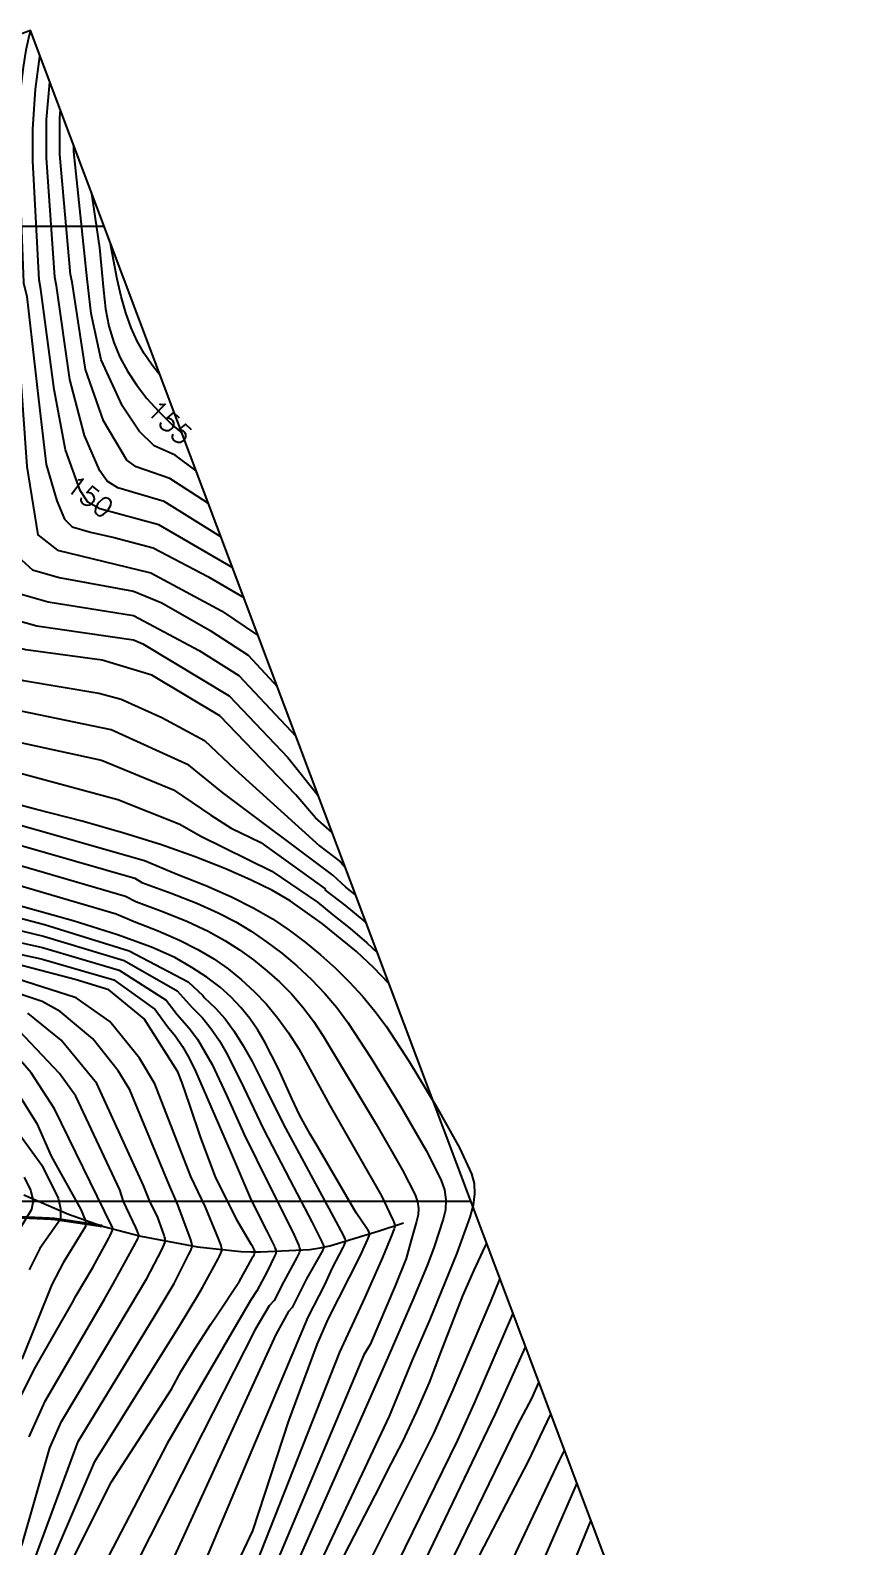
# Model space of a CAD drawing. Extents: x 217521 to 218543, y 254603 to 255798.
# Drawn here: x 217903.7 to 217988.4, y 255410.5 to 255566.1 of the extents above; entities that cross this region are included whole.
import ezdxf
from ezdxf.enums import TextEntityAlignment as Align

# ---------------------------------------------------------------- set-up
doc = ezdxf.new("R2010")
doc.units = 0
doc.header["$LTSCALE"] = 12
doc.header["$MEASUREMENT"] = 0
for name, color, linetype in [('BA003', 166, 'CONTINUOUS'), ('CA0011', 42, 'CONTINUOUS'), ('CAA001', 252, 'CONTINUOUS'), ('CAA002', 251, 'CONTINUOUS'), ('CV-GRID-BORD', 4, 'CONTINUOUS'), ('CV-GRID-LINE', 1, 'CONTINUOUS'), ('ZD002', 29, 'CONTINUOUS')]:
    doc.layers.add(name, color=color, linetype=linetype)
doc.styles.add('GHS', font='ROMANS', dxfattribs={"bigfont": 'WHGTXT.SHX'})

msp = doc.modelspace()

# ---------------------------------------------------------------- linework, layer by layer
at = {"layer": 'BA003', "ltscale": 8, "const_width": 0.3, "elevation": -159}
msp.add_lwpolyline([(217911.08, 255443.42), (217906.08, 255444.16), (217902.16, 255444.34), (217898.88, 255443.87), (217896.88, 255444.19), (217896, 255444.7), (217893.3, 255446.43), (217891.04, 255446.85), (217888.02, 255446.32), (217885.76, 255445.49), (217883.58, 255444.66), (217882.03, 255443.53), (217880.65, 255442.61)], dxfattribs=at)
at = {"layer": 'BA003', "elevation": -159}
msp.add_lwpolyline([(217903, 255446.61), (217907.6, 255444.63), (217911.08, 255443.42), (217915, 255442.37), (217920.83, 255441.28), (217925.25, 255440.81), (217926.28, 255440.77), (217927.29, 255440.77), (217932.36, 255441.02), (217933.4, 255441.17), (217934.39, 255441.4), (217939.44, 255442.93), (217941.96, 255443.76)], dxfattribs=at)
at = {"layer": 'CAA001'}
for points, elevation in [([(217903.71, 255566.01), (217903.57, 255565.55), (217903.23, 255564.03), (217902.94, 255562.28), (217902.7, 255560.31), (217902.44, 255556.2), (217902.44, 255554.44), (217902.99, 255540.17), (217903.33, 255538.76), (217904.5, 255528.22), (217905.31, 255521.53), (217906.38, 255517.79), (217907.18, 255515.92), (217907.98, 255515.12), (217909.85, 255514.58), (217912.26, 255514.05), (217916.27, 255512.98), (217921.89, 255510.04), (217925.58, 255507.87)], -9), ([(217934.64, 255483.78), (217932.94, 255485.3), (217930.9, 255487.63), (217923.11, 255495.74), (217916.13, 255499.92), (217911.05, 255501.47), (217903.21, 255502.53), (217897.58, 255503.89), (217895.02, 255505.94), (217893.48, 255507.47), (217893.48, 255508.32), (217893.31, 255508.5), (217893.31, 255509.01), (217893.31, 255510.03), (217893.48, 255512.08), (217895.02, 255517.54), (217897.05, 255529.65), (217896.18, 255536.6), (217895, 255543.22), (217893.91, 255546.98), (217892.22, 255558.91), (217892.25, 255560.75), (217892.35, 255562.26)], -14), ([(217909.92, 255549.5), (217910.02, 255548.83), (217910.77, 255543.76), (217911.19, 255539.41), (217911.39, 255537.49), (217911.74, 255535.7), (217912.23, 255534.04), (217912.87, 255532.52), (217913.65, 255531.08), (217914.57, 255529.68), (217915.63, 255528.3), (217916.84, 255526.95), (217918.25, 255525.57), (217919.24, 255524.72)], -4), ([(217940.47, 255468.27), (217938.87, 255469.94), (217937.12, 255471.56), (217933.65, 255474.42), (217930.33, 255476.76), (217928.5, 255477.82), (217926.27, 255478.93), (217923.63, 255480.09), (217920.59, 255481.29), (217917.13, 255482.52), (217913.26, 255483.73), (217908.99, 255484.94), (217904.31, 255486.15), (217899.76, 255487.32)], -19), ([(217922.36, 255403.4), (217926.5, 255412.15), (217930.18, 255423.43), (217930.86, 255425.28), (217933.1, 255431.26), (217934.21, 255433.86), (217937.49, 255440.32), (217938.29, 255442.09), (217938.35, 255442.24), (217938.42, 255442.42), (217938.46, 255442.53), (217938.47, 255442.6), (217938.48, 255442.64), (217938.46, 255442.69), (217938.44, 255442.76), (217938.39, 255442.86), (217938.29, 255443.02), (217938.2, 255443.16), (217937.11, 255444.78), (217933.09, 255451.64), (217932.37, 255452.83), (217931.31, 255454.76), (217930.5, 255456.49), (217929.12, 255459.56), (217927.74, 255462.27), (217927.01, 255463.51), (217926.18, 255464.69), (217925.27, 255465.82), (217924.27, 255466.88), (217923.13, 255467.91), (217921.78, 255468.93), (217920.23, 255469.94), (217918.49, 255470.95), (217916.1, 255472.03), (217912.63, 255473.28), (217908.07, 255474.71), (217902.44, 255476.3)], -24), ([(217907.1, 255407.43), (217911.99, 255417.2), (217918.14, 255426.68), (217919.15, 255428.54), (217920.5, 255430.76), (217922.2, 255433.35), (217922.83, 255434.33), (217925.12, 255437.77), (217926.4, 255440.05), (217926.5, 255440.25), (217926.62, 255440.48), (217926.67, 255440.62), (217926.71, 255440.71), (217926.73, 255440.77), (217926.7, 255440.84), (217926.67, 255440.93), (217926.61, 255441.07), (217926.48, 255441.3), (217926.37, 255441.5), (217924.98, 255443.81), (217924.88, 255443.98), (217922.67, 255448.45), (217921.17, 255452.46), (217920.04, 255455.8), (217919.25, 255458.12), (217918.8, 255459.22), (217915.34, 255464.67), (217911.73, 255467.66), (217908.27, 255468.72), (217901.09, 255470.58)], -29), ([(217902.76, 255426.12), (217904.22, 255428.93), (217906.12, 255432.29), (217908.01, 255435.58), (217908.39, 255436.3), (217910.09, 255439.18), (217911.73, 255442.19), (217911.86, 255442.45), (217912.01, 255442.75), (217912.08, 255442.93), (217912.12, 255443.05), (217912.15, 255443.14), (217912.14, 255443.17), (217912.12, 255443.21), (217912.09, 255443.28), (217912.04, 255443.39), (217911.99, 255443.48), (217906.14, 255455.43), (217903.75, 255459.15), (217900.03, 255463.41)], -34), ([(217932.73, 255403.53), (217939.54, 255416.76), (217940.32, 255418.32), (217941.88, 255421.31), (217943.3, 255424.32), (217944.61, 255427.37), (217945.79, 255430.45), (217948.04, 255436.26), (217949.19, 255438.88), (217950.34, 255441.32), (217950.49, 255441.64)], -19), ([(217949.75, 255409.63), (217954.83, 255419.43), (217955.96, 255421.85), (217957.07, 255424.13)], -14)]:
    msp.add_lwpolyline(points, dxfattribs=dict(at, elevation=elevation))
at = {"layer": 'CAA002'}
for points, elevation in [([(217899.39, 255564.91), (217899.14, 255563.88), (217898.88, 255562.39), (217898.7, 255560.69), (217898.36, 255556.86), (217898.35, 255556.75), (217900.04, 255540.88), (217901.35, 255528.82), (217901.31, 255520.76), (217901.68, 255517.7), (217901.35, 255515.54), (217901.7, 255512.71), (217903.91, 255510.72), (217906.63, 255509.92), (217914.27, 255508.52), (217917.16, 255507.32), (217922.13, 255504.49), (217926.01, 255501.96), (217929.02, 255498.73)], -11), ([(217901.74, 255565.79), (217901.43, 255564.72), (217901.14, 255563.4), (217900.74, 255560.32), (217900.44, 255556.86), (217900.4, 255556.04), (217901.54, 255541.44), (217901.65, 255539.55), (217902.45, 255533.41), (217903.33, 255521.33), (217904.44, 255514.31), (217906.46, 255512.73), (217916.03, 255510.4), (217923.27, 255506.52), (217926.98, 255504.03), (217927.05, 255503.95)], -10), ([(217894.79, 255563.18), (217894.62, 255561.88), (217894.48, 255559.96), (217894.56, 255556.86), (217894.94, 255553.24), (217897.21, 255539.85), (217898.07, 255533.2), (217898.24, 255528.94), (217897.18, 255517.96), (217896.07, 255512.21), (217896.22, 255509.5), (217896.84, 255508.55), (217899.95, 255506.22), (217904.35, 255504.99), (217914.27, 255503.54), (217915.23, 255503.14), (217924.08, 255497.81), (217930.1, 255491.47), (217933.21, 255487.58)], -13), ([(217897.08, 255564.04), (217896.86, 255562.82), (217896.66, 255561.05), (217896.54, 255559.05), (217896.39, 255556.86), (217898.68, 255540.39), (217899.79, 255528.88), (217899.39, 255517.42), (217898.78, 255514.52), (217898.96, 255511.11), (217900.81, 255509.16), (217901.93, 255508.47), (217905.49, 255507.45), (217914.27, 255506.03), (217920.98, 255502.46), (217925.05, 255499.89), (217930.94, 255493.61)], -12), ([(217924.43, 255510.93), (217916.84, 255515.35), (217910.79, 255516.99), (217909.57, 255517.67), (217908.79, 255518.87), (217907.27, 255523.02), (217906.11, 255529.23), (217904.74, 255539.48), (217904.59, 255540.45), (217903.92, 255552.68), (217903.94, 255555.93), (217904.19, 255560), (217904.64, 255563.36), (217904.66, 255563.49)], -8), ([(217937.05, 255477.36), (217936.04, 255478.16), (217934.71, 255479.4), (217923.39, 255487.87), (217919.95, 255490.69), (217911.97, 255494.32), (217902.74, 255496.21), (217895.08, 255498.34), (217890.62, 255501.12), (217888.33, 255503.41), (217887.32, 255504.98), (217886.7, 255507.92), (217886.73, 255510.72), (217888.6, 255523.77), (217888.99, 255528.05), (217888.94, 255533.64), (217888.66, 255538.81), (217886.88, 255550.92), (217886.64, 255554.9), (217887.4, 255560.4)], -16), ([(217890.09, 255561.41), (217889.5, 255558.07), (217889.53, 255556.16), (217891.05, 255545.04), (217891.96, 255540.89), (217892.78, 255533.38), (217892.84, 255528.53), (217892.31, 255523.68), (217890.07, 255510.89), (217890, 255508.21), (217890.4, 255506.23), (217892.82, 255503.53), (217896.33, 255501.12), (217902.97, 255499.37), (217910.71, 255498.08), (217912.98, 255497.44), (217917.18, 255495.58), (217921.53, 255493.22), (217924.65, 255490.29), (217933.34, 255482.43), (217935.49, 255480.77), (217935.98, 255480.21), (217935.98, 255480.21)], -15), ([(217923.23, 255514.11), (217917.4, 255517.72), (217912.65, 255519.14), (217911.57, 255519.81), (217910.8, 255520.89), (217909.22, 255524.51), (217907.72, 255530.24), (217906.36, 255539.85), (217906.19, 255540.74), (217905.32, 255552.99), (217905.34, 255553.2), (217905.34, 255556.9), (217905.66, 255560.73), (217905.67, 255560.8)], -7), ([(217882.11, 255558.41), (217880.84, 255552.38), (217880.69, 255548.89), (217881.27, 255534.16), (217881.16, 255523.95), (217880.05, 255509.05), (217880.46, 255504.49), (217881.16, 255502.48), (217882.19, 255500.64), (217884.81, 255497.59), (217887.3, 255495.55), (217890.44, 255493.81), (217894.91, 255491.96), (217912.64, 255487.15), (217919.02, 255484.63), (217921.08, 255483.45), (217928.43, 255479.83), (217933.12, 255476.62), (217934.69, 255475.33), (217936.48, 255473.92), (217938.19, 255472.45), (217939.28, 255471.44)], -18), ([(217884.79, 255559.41), (217883.74, 255553.64), (217883.79, 255549.9), (217884.7, 255542.84), (217885.11, 255533.9), (217884.88, 255523.86), (217883.37, 255509.94), (217883.45, 255507.02), (217884.24, 255503.73), (217885.75, 255501.38), (217888.42, 255498.71), (217893.82, 255495.57), (217902.51, 255493.05), (217910.96, 255491.19), (217918.36, 255488.17), (217922.18, 255485.56), (217924.29, 255484.23), (217927.33, 255482.76), (217933.91, 255478), (217933.92, 255477.85), (217935.92, 255476.32), (217937.87, 255474.72), (217938.14, 255474.48)], -17), ([(217921.94, 255517.54), (217917.97, 255520.1), (217914.52, 255521.28), (217913.56, 255521.96), (217911.18, 255526), (217909.33, 255531.25), (217907.98, 255540.22), (217907.79, 255541.02), (217906.71, 255553.3), (217906.71, 255557.06), (217906.76, 255557.92)], -6), ([(217920.7, 255520.86), (217918.53, 255522.47), (217916.39, 255523.43), (217914.83, 255524.93), (217913.14, 255527.5), (217910.94, 255532.27), (217909.92, 255537.02), (217909.51, 255540.56), (217908.13, 255553.61), (217908.13, 255554.27)], -5), ([(217917.03, 255530.6), (217916.16, 255531.71), (217915.36, 255532.9), (217914.65, 255534.17), (217914.02, 255535.55), (217913.47, 255537.07), (217912.99, 255538.74), (217912.59, 255540.54), (217911.88, 255544.31)], -3), ([(217893.53, 255487.14), (217915.37, 255480.91), (217918.65, 255479.53), (217921.67, 255478.34), (217924.32, 255477.18), (217926.61, 255476.03), (217928.52, 255474.91), (217930.22, 255473.77), (217931.86, 255472.54), (217933.44, 255471.24), (217934.97, 255469.86), (217936.42, 255468.42), (217937.77, 255466.95), (217939.01, 255465.45), (217940.16, 255463.91), (217942.53, 255460.3), (217945.29, 255455.72), (217947.68, 255451.45), (217948.94, 255448.77), (217949.19, 255447.79), (217949.24, 255446.72), (217949.09, 255445.57), (217948.74, 255444.32), (217947.43, 255440.65), (217944.66, 255433.85), (217942.85, 255429.65), (217940.47, 255423.91), (217928.8, 255399.1)], -20), ([(217892.82, 255485.3), (217914.4, 255479.09), (217915.1, 255478.64), (217918.13, 255477.56), (217920.75, 255476.53), (217922.95, 255475.55), (217924.74, 255474.62), (217926.32, 255473.65), (217927.89, 255472.58), (217929.46, 255471.39), (217931.01, 255470.09), (217932.51, 255468.71), (217933.88, 255467.28), (217935.12, 255465.82), (217936.25, 255464.3), (217938.65, 255460.64), (217941.62, 255455.79), (217944.28, 255451.17), (217945.78, 255448.2), (217946.14, 255447.13), (217946.3, 255446.1), (217946.26, 255445.09), (217946.02, 255444.11), (217945.1, 255441.29), (217944.45, 255439.54), (217943, 255436.1), (217940.34, 255429.93), (217925.62, 255396.62)], -21), ([(217892.11, 255483.47), (217913.44, 255477.26), (217914.49, 255476.7), (217917.33, 255475.66), (217919.8, 255474.65), (217921.9, 255473.67), (217923.62, 255472.72), (217925.12, 255471.74), (217926.56, 255470.71), (217927.92, 255469.61), (217929.22, 255468.46), (217930.45, 255467.22), (217931.62, 255465.87), (217932.72, 255464.42), (217933.75, 255462.87), (217939.14, 255453.86), (217941.84, 255449.15), (217943.14, 255446.63), (217943.38, 255445.92), (217943.48, 255445.23), (217943.46, 255444.56), (217943.3, 255443.9), (217942.74, 255441.97), (217942.21, 255440.1), (217941.09, 255437.28), (217938.54, 255431.28), (217937.87, 255430.2), (217927.3, 255405.02)], -22), ([(217891.4, 255481.63), (217912.47, 255475.44), (217914.31, 255474.64), (217916.78, 255473.7), (217918.96, 255472.75), (217920.87, 255471.79), (217922.5, 255470.81), (217923.96, 255469.79), (217925.34, 255468.67), (217926.65, 255467.46), (217927.89, 255466.16), (217929.06, 255464.75), (217930.17, 255463.24), (217931.21, 255461.61), (217932.18, 255459.86), (217934.4, 255455.79), (217937.26, 255450.77), (217939.7, 255446.51), (217939.95, 255446.01), (217940.85, 255444.07), (217940.91, 255443.91), (217940.99, 255443.71), (217941.03, 255443.6), (217941.05, 255443.52), (217941.06, 255443.47), (217941.05, 255443.4), (217941.03, 255443.3), (217940.99, 255443.15), (217940.9, 255442.9), (217940.82, 255442.69), (217939.78, 255440.19), (217937.96, 255436.02), (217935.39, 255430.48), (217925.87, 255406.4)], -23), ([(217893.26, 255476), (217905.03, 255473.16), (217913.31, 255470.66), (217918.74, 255467.53), (217920.26, 255465.82), (217921.32, 255464.76), (217922.23, 255463.64), (217923.07, 255462.41), (217923.9, 255460.99), (217925.58, 255457.6), (217927.6, 255453.36), (217930.29, 255448.16), (217932.54, 255443.86), (217933.54, 255441.88), (217933.61, 255441.71), (217933.7, 255441.51), (217933.75, 255441.4), (217933.77, 255441.32), (217933.78, 255441.26), (217933.76, 255441.19), (217933.72, 255441.09), (217933.66, 255440.94), (217933.53, 255440.69), (217933.42, 255440.48), (217931.99, 255438.02), (217930.54, 255435.07), (217930.15, 255434.65), (217928.87, 255432.29), (217918.47, 255409.59)], -26), ([(217893.93, 255477.28), (217905.14, 255474.33), (217913.83, 255471.65), (217919.87, 255468.48), (217921.36, 255467.05), (217921.5, 255466.85), (217922.66, 255465.78), (217923.65, 255464.68), (217924.56, 255463.44), (217925.48, 255461.98), (217926.42, 255460.29), (217927.37, 255458.37), (217929.6, 255453.9), (217932.44, 255448.64), (217934.77, 255444.34), (217935.76, 255442.47), (217935.83, 255442.32), (217935.92, 255442.13), (217935.96, 255442.02), (217935.99, 255441.94), (217936, 255441.89), (217935.99, 255441.83), (217935.96, 255441.75), (217935.91, 255441.62), (217935.82, 255441.41), (217935.73, 255441.23), (217934.64, 255439.15), (217933.86, 255437.38), (217932.15, 255434.07), (217921.45, 255408.68)], -25), ([(217892.59, 255474.73), (217904.91, 255471.99), (217912.78, 255469.66), (217917.61, 255466.58), (217918.72, 255465.1), (217919.97, 255463.73), (217920.81, 255462.6), (217922.33, 255460), (217923.79, 255456.83), (217925.6, 255452.82), (217928.15, 255447.67), (217930.56, 255442.86), (217931.2, 255441.42), (217931.25, 255441.3), (217931.3, 255441.15), (217931.33, 255441.07), (217931.34, 255441.01), (217931.35, 255440.97), (217931.33, 255440.9), (217931.3, 255440.8), (217931.24, 255440.66), (217931.12, 255440.41), (217931.01, 255440.2), (217929.67, 255437.74), (217928.69, 255435.79), (217928.18, 255435.23), (217926.75, 255432.81), (217911.67, 255403.15)], -27), ([(217890.58, 255473.9), (217904.8, 255470.82), (217912.25, 255468.66), (217916.48, 255465.62), (217917.75, 255463.87), (217918.55, 255462.91), (217919.29, 255461.84), (217919.98, 255460.64), (217920.63, 255459.31), (217924.19, 255451.03), (217926.24, 255446.33), (217927.74, 255443.28), (217927.94, 255442.9), (217928.71, 255441.31), (217928.77, 255441.17), (217928.84, 255441.01), (217928.87, 255440.92), (217928.89, 255440.86), (217928.9, 255440.81), (217928.89, 255440.77), (217928.87, 255440.71), (217928.84, 255440.61), (217928.78, 255440.46), (217928.72, 255440.32), (217927.98, 255438.76), (217926.92, 255436.76), (217926.25, 255435.8), (217917.72, 255421.11), (217909.13, 255404.63)], -28), ([(217904.24, 255409.58), (217908.59, 255421.33), (217916.39, 255434.11), (217918.43, 255437.52), (217919.91, 255440.46), (217920.03, 255440.71), (217920.16, 255441.01), (217920.22, 255441.18), (217920.26, 255441.3), (217920.28, 255441.38), (217920.26, 255441.47), (217920.24, 255441.59), (217920.2, 255441.78), (217920.1, 255442.11), (217920.01, 255442.38), (217918.81, 255445.6), (217917.74, 255448.05), (217913.87, 255457.38), (217912.7, 255459.34), (217910.1, 255462.62), (217906.75, 255465.43), (217904.88, 255466.44), (217898.72, 255468.51)], -31), ([(217905.67, 255408.5), (217910.29, 255419.26), (217918.96, 255433.2), (217920.87, 255436.3), (217921.34, 255437.11), (217922.95, 255440.07), (217923.07, 255440.33), (217923.22, 255440.63), (217923.29, 255440.81), (217923.32, 255440.92), (217923.35, 255441.01), (217923.33, 255441.1), (217923.3, 255441.23), (217923.25, 255441.43), (217923.12, 255441.76), (217923.02, 255442.04), (217921.63, 255445.35), (217920.13, 255448.5), (217916.45, 255458.02), (217914.89, 255460.64), (217911.82, 255464.39), (217908.38, 255466.81), (217900.56, 255469.33)], -30), ([(217902.81, 255410.65), (217905.66, 255420.66), (217906.89, 255423.39), (217913.83, 255435.01), (217915.61, 255438.04), (217917.15, 255440.98), (217917.27, 255441.23), (217917.41, 255441.52), (217917.48, 255441.7), (217917.51, 255441.81), (217917.54, 255441.9), (217917.53, 255441.95), (217917.52, 255442.02), (217917.5, 255442.13), (217917.44, 255442.31), (217917.4, 255442.47), (217916.77, 255444.31), (217915.91, 255446.05), (217915.29, 255447.59), (217910.51, 255458.04), (217906.85, 255462.5), (217903.42, 255465.25)], -32), ([(217903.55, 255421.81), (217905.19, 255425.46), (217911.28, 255435.91), (217912.16, 255437.51), (217913.13, 255439.23), (217914.47, 255441.66), (217914.57, 255441.87), (217914.69, 255442.11), (217914.75, 255442.26), (217914.78, 255442.36), (217914.81, 255442.43), (217914.79, 255442.5), (217914.76, 255442.61), (217914.71, 255442.77), (217914.59, 255443.03), (217914.5, 255443.26), (217913.24, 255445.94), (217912.87, 255447.13), (217908.33, 255456.74), (217906.66, 255459.07), (217901.96, 255464.06)], -33), ([(217902.39, 255457.06), (217904.33, 255453.92), (217905.83, 255450.58), (217908.85, 255445.13), (217909.35, 255443.96), (217909.35, 255443.38), (217907.04, 255439.64), (217905.87, 255437.43), (217902.79, 255429.75)], -35), ([(217901.16, 255454.76), (217904.87, 255449.68), (217906.53, 255446.29), (217906.78, 255445.21), (217906.78, 255444.13), (217904.65, 255441.13), (217903.54, 255438.93)], -36), ([(217903.05, 255448.44), (217903.71, 255447.11), (217903.96, 255446.04), (217903.79, 255445.13), (217901.96, 255442.07)], -37), ([(217951.84, 255438.03), (217950.86, 255435.67), (217946.9, 255426.39), (217945.04, 255422.14), (217935.5, 255403.06), (217933.71, 255397.26), (217932.86, 255391.45), (217933.06, 255389.54), (217934.15, 255385.92), (217935.56, 255383.38), (217936.85, 255381.72), (217940.64, 255378.44), (217945.12, 255373.75), (217949.67, 255367.39), (217954.28, 255360.08), (217956, 255356.07), (217957.41, 255351.11), (217957.45, 255346.8), (217957.09, 255343.9), (217955.35, 255338.35), (217952.55, 255332.49), (217948.36, 255326.56), (217947.45, 255325.28)], -18), ([(217953.18, 255434.47), (217953.14, 255434.39), (217949.2, 255425.25), (217947.49, 255421.46), (217938.27, 255402.59), (217936.96, 255397.03), (217936.35, 255391.69), (217937.33, 255387.54), (217938.68, 255384.86), (217939.88, 255383.02), (217942.91, 255380.17), (217947.06, 255375.27), (217951.62, 255368.63), (217956.19, 255361.12), (217958.12, 255356.71), (217959.71, 255351.18), (217959.8, 255346.61), (217959.45, 255343.62), (217958.37, 255339.67), (217956.45, 255334.8), (217954.41, 255331.33), (217950.9, 255326.58)], -17), ([(217954.56, 255327.95), (217956.27, 255330.17), (217958.72, 255333.97), (217960.67, 255339), (217961.8, 255343.35), (217962.16, 255346.42), (217962.01, 255351.26), (217960.24, 255357.35), (217956.77, 255364.49), (217950.56, 255374.52), (217945.18, 255381.9), (217942.91, 255384.32), (217941.81, 255386.33), (217940.41, 255389.83), (217939.51, 255393.39), (217939.72, 255396.35), (217941.05, 255402.13), (217941.85, 255404.28), (217951.38, 255424.16), (217954.48, 255431.01)], -16), ([(217955.83, 255427.43), (217955.07, 255425.74), (217953.65, 255423.02), (217946, 255407.28), (217943.82, 255401.66), (217942.89, 255396.56), (217942.68, 255394.24), (217943.77, 255390.75), (217944.94, 255387.8), (217945.95, 255385.62), (217955.5, 255371.11), (217961, 255361.15), (217963.38, 255354.97), (217964.48, 255349.82), (217964.51, 255346.23), (217963.67, 255340.59), (217960.99, 255333.13), (217958.39, 255329.4)], -15), ([(217958.45, 255420.46), (217957.91, 255419.39), (217951.38, 255405.56), (217950.26, 255402.72), (217949.08, 255396.14), (217951.9, 255386.8), (217954.96, 255380.46), (217959.81, 255372.22), (217961.23, 255369.29), (217963.11, 255365.39), (217964.65, 255361.99), (217965.85, 255359.1), (217966.72, 255356.73), (217967.83, 255352.9), (217968.17, 255351.3), (217968.37, 255349.91), (217968.56, 255348.86), (217968.37, 255344.31), (217967.4, 255339.61), (217966.59, 255336.97), (217964.22, 255331.58)], -13), ([(217959.73, 255417.05), (217954.3, 255404.56), (217953.34, 255401.95), (217952.41, 255397.3), (217952.44, 255395.13), (217954.51, 255387.47), (217957.06, 255381.1), (217960.9, 255374.27), (217964.13, 255366.86), (217965.96, 255362.82), (217967.41, 255359.42), (217968.46, 255356.66), (217969.12, 255354.54), (217969.53, 255352.76), (217969.82, 255351.04), (217970, 255349.37), (217970.24, 255348.86), (217970.19, 255345.84), (217969.53, 255342.09), (217967.9, 255336.26), (217966.26, 255332.75), (217965.99, 255332.25)], -12), ([(217961.16, 255413.25), (217957.21, 255403.56), (217956.41, 255401.19), (217955.66, 255396.97), (217955.67, 255395.22), (217957.12, 255388.13), (217959.16, 255381.74), (217961.98, 255376.31), (217962.76, 255374.5), (217964.49, 255370.64), (217967.71, 255363.32), (217968.9, 255360.32), (217969.81, 255357.76), (217970.51, 255355.52), (217971.05, 255353.47), (217971.44, 255351.61), (217971.67, 255349.96), (217971.88, 255348.86), (217971.57, 255343.97), (217970.22, 255338.71), (217968.46, 255333.77), (217967.99, 255333)], -11)]:
    msp.add_lwpolyline(points, dxfattribs=dict(at, elevation=elevation))
at = {"layer": 'CV-GRID-BORD'}
msp.add_lwpolyline([(217988.43, 255340.74), (217903.7, 255566.05), (217737.23, 255503.45), (217821.96, 255278.14)], close=True, dxfattribs=at)
at = {"layer": 'CV-GRID-LINE', "elevation": -159}
for points in [[(217849, 255545.96), (217911.26, 255545.96)], [(217758.85, 255445.96), (217948.86, 255445.96)]]:
    msp.add_lwpolyline(points, dxfattribs=at)
at = {"layer": 'ZD002', "elevation": -159}
for points in [[(217849, 255545.96), (217911.26, 255545.96)], [(217758.85, 255445.96), (217948.86, 255445.96)]]:
    msp.add_lwpolyline(points, dxfattribs=at)

# ---------------------------------------------------------------- texts
at = {"layer": 'CA0011', "style": 'GHS'}
for s, rotation, p in [('155', 315.7913, (217919.11, 255523.34, -159)), ('150', 322.1827, (217911.2, 255515.87, -159))]:
    msp.add_text(s, height=2, rotation=rotation, dxfattribs=at).set_placement(p, align=Align.RIGHT)

doc.saveas('drawing.dxf')
